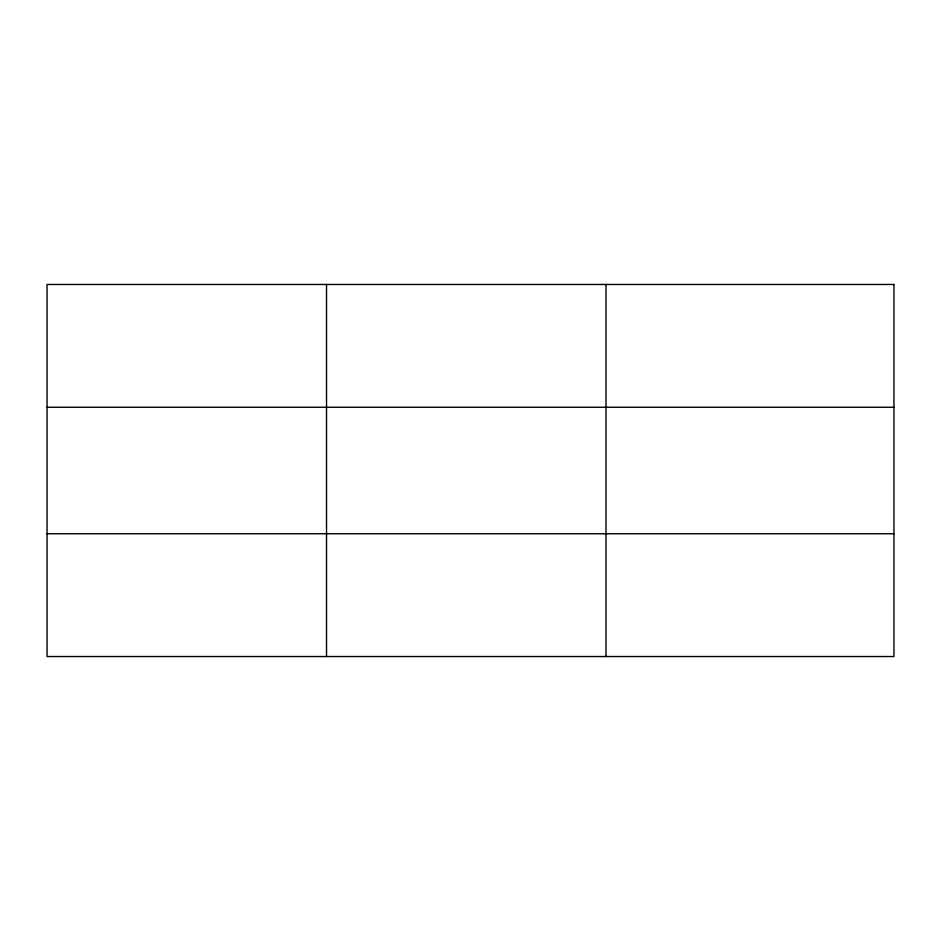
<?xml version="1.0" encoding="UTF-8"?>
<svg xmlns="http://www.w3.org/2000/svg" width="941" height="941" viewBox="0 0 941 941"><rect width="100%" height="100%" fill="white"/><g stroke="black" fill="none" stroke-linecap="round" stroke-linejoin="round"><path stroke-width="1.41" d="M326.527 656.536L326.527 284.464M606.004 656.536L606.004 284.464M47.05 407.253L893.95 407.253M47.05 533.747L893.95 533.747M893.95 284.464L893.95 656.536L47.05 656.536L47.05 284.464L893.95 284.464"/></g></svg>
